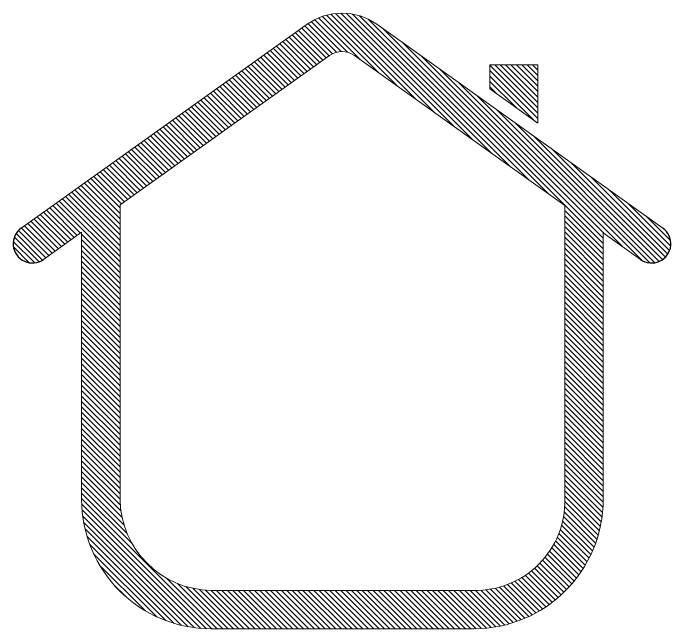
# Model space of a CAD drawing. Header units: inches. Extents: x -244 to 524, y 600 to 1121.
# Drawn here: x 112.23 to 129.45, y 950.78 to 966.9 of the extents above; entities that cross this region are included whole.
import ezdxf

# ---------------------------------------------------------------- set-up
doc = ezdxf.new("R2010")
doc.units = ezdxf.units.IN
doc.layers.add('DWG', color=7, linetype='Continuous')

msp = doc.modelspace()

# ---------------------------------------------------------------- hatches: boundary and pattern name
h = msp.add_hatch()
h.set_pattern_fill('ANSI31', color=256, scale=0.03146000000000001, angle=180)
h.set_pattern_definition([(135, (33167.09138210055, -2857.608274479611), (0.0706297143922089, 0.07062971439220891), [])])
edge = h.paths.add_edge_path(flags=16)
edge.add_arc((124.3411510523041, 954.1237666823068), 2.336965013614955, -91.25370356869422, 1.2596779101122024, ccw=False)
edge.add_line((124.2900194050826, 951.7873611033211), (117.4200397464386, 951.7873611033177))
edge.add_arc((117.44957002084, 954.2059401328889), 2.418759301664686, 180.6935628474613, 269.3004669271686, ccw=False)
edge.add_line((115.0309879273414, 954.1766618747992), (115.0309879273532, 961.8819747086567))
edge.add_line((115.0309879273532, 961.8819747086567), (120.5137924133029, 965.791387554366))
edge.add_arc((120.8426283604217, 965.3302075058047), 0.5664098492335727, 54.50993046500702, 125.49006953424751, ccw=False)
edge.add_line((121.1714643075469, 965.7913875543614), (126.6775512870038, 961.8653735550998))
edge.add_line((126.6775512870038, 961.8653735550998), (126.6775512869923, 954.1751419507654))
edge = h.paths.add_edge_path()
edge.add_arc((112.7357266402001, 960.8632997900144), 0.5031195541363783, 125.49006953456649, 305.49006953469797, ccw=False)
edge.add_line((112.4436346235761, 961.2729478579671), (119.9296083800543, 966.6106836902819))
edge.add_arc((120.842628360425, 965.3302075057951), 1.5726489575264, 54.50993046543363, 125.49006953456649, ccw=False)
edge.add_line((121.75564834079, 966.6106836902819), (129.241622097274, 961.2729478579671))
edge.add_arc((128.9495300806496, 960.8632997900144), 0.5031195541363783, -125.49006953468893, 54.50993046543363, ccw=False)
edge.add_line((128.6574380640253, 960.4536517220612), (127.6842712869914, 961.1475503844887))
edge.add_line((127.6842712869914, 961.1475503844912), (127.6842712869914, 954.1758684700841))
edge.add_arc((124.2890439202284, 954.1758684700811), 3.39522736676545, -90, 5.212541509536095e-11, ccw=False)
edge.add_line((124.2890439202284, 950.7806411033198), (117.4194952941113, 950.7806411033198))
edge.add_arc((117.4194952941113, 954.1758684700841), 3.39522736676545, 180, 270, ccw=False)
edge.add_line((114.0242679273483, 954.1758684700841), (114.0242679273483, 961.1641515380371))
edge.add_line((114.0242679273483, 961.1641515380346), (113.0278186568244, 960.4536517220612))
h.paths.add_polyline_path([(124.714407062923, 965.5515168029409), (124.714407062917, 964.9179885985528), (125.9706411886355, 964.0222539720731), (125.9706411886297, 965.5515168029409)], flags=16)

# ---------------------------------------------------------------- linework, layer by layer
at = {"lineweight": 5}
for p, q in [((125.9706411886297, 965.5515168029409), (124.714407062923, 965.5515168029409)), ((124.714407062923, 965.5515168029409), (124.714407062917, 964.9179885985528)), ((125.9706411886355, 964.0222539720731), (125.9706411886297, 965.5515168029409)), ((114.0242679273483, 961.1641515380371), (114.0242679273483, 954.1758684700841)), ((117.4194952941113, 950.7806411033198), (124.2890439202284, 950.7806411033198))]:
    msp.add_line(p, q, dxfattribs=at)
msp.add_lwpolyline([(126.6775512869923, 954.1751419507654, -0.427120995568998), (124.2900194050826, 951.7873611033211), (117.4200397464386, 951.7873611033177, -0.4071099223713556), (115.0309879273414, 954.1766618747992), (115.0309879273532, 961.8819747086567), (120.5137924133029, 965.791387554366, -0.320006987056224), (121.1714643075469, 965.7913875543614), (126.6775512870038, 961.8653735550998)], format="xyb", close=True, dxfattribs=at)
for centre, start, end in [((112.7357266402001, 960.8632997900144), 125.4900695345507, 305.490069534662), ((128.9495300806496, 960.8632997900144), 234.5099304653146, 54.50993046542602)]:
    msp.add_arc(centre, 0.5031195541363784, start, end)
for centre, start, end in [((117.4194952941113, 954.1758684700841), 180, 270), ((124.2890439202284, 954.1758684700811), 270, 0)]:
    msp.add_arc(centre, 3.39522736676545, start, end, dxfattribs=at)
at = {"layer": 'DWG', "lineweight": 5}
for p, q in [((119.9296083800543, 966.6106836902819), (112.4436346235761, 961.2729478579671)), ((121.75564834079, 966.6106836902819), (129.241622097274, 961.2729478579671)), ((124.714407062917, 964.9179885985528), (125.970641188641, 964.0222539720731)), ((113.0278186568244, 960.4536517220612), (114.0242679273483, 961.1641515380346)), ((127.6842712869914, 961.1475503844912), (127.6842712869914, 954.1758684700841)), ((128.6574380640253, 960.4536517220612), (127.6842712869914, 961.1475503844887))]:
    msp.add_line(p, q, dxfattribs=at)
msp.add_arc((120.842628360425, 965.3302075057951), 1.5726489575264, 54.5099304654425, 125.4900695345575, dxfattribs=at)

doc.saveas('drawing.dxf')
